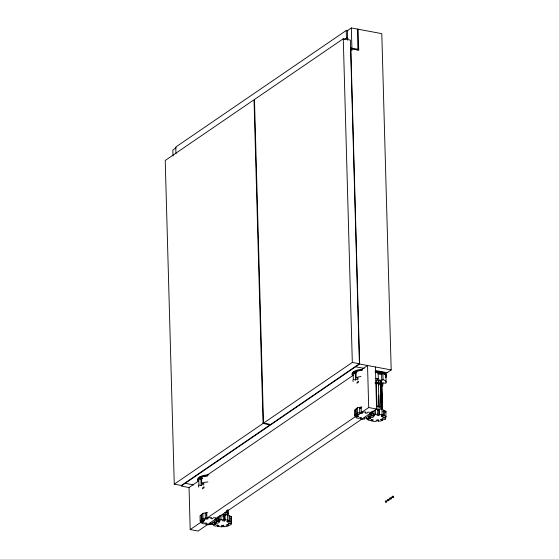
<?xml version="1.0" encoding="UTF-8"?>
<svg xmlns="http://www.w3.org/2000/svg" width="559" height="559" viewBox="0 0 559 559"><rect width="100%" height="100%" fill="white"/><g stroke="black" fill="none" stroke-linecap="round" stroke-linejoin="round"><path stroke-width="0.84" d="M219.743 515.482L219.659 520.806L216.675 520.792L216.536 521.428L219.519 521.449L219.317 522.413L217.5 523.14L215.369 522.406L214.174 522.889L216.298 523.622L214.488 524.356L211.924 524.51L211.637 523.399L209.939 523.504L210.219 524.608L207.648 524.761L205.523 524.265L207.221 523.301L205.817 522.972L204.119 523.937L201.995 523.441L201.31 522.525L204.189 522.162L203.735 521.561L200.856 521.924L200.171 521.009L200.024 515.782L202.882 513.379L207.536 512.442M231.133 518.752L231.545 516.823L227.569 514.832L222.58 514.469M231.349 523.657L228.365 523.643L228.505 523L231.489 523.021L231.349 518.193L231.14 524.628L229.33 525.355L227.199 524.621L226.004 525.104L228.128 525.837L228.086 524.23M231.489 523.021L231.545 516.823M374.167 410.795L374.062 415.246L371.078 415.232L370.938 415.868L373.922 415.889L373.712 416.853L371.903 417.58L369.772 416.853L368.57 417.335L370.701 418.069L368.891 418.796L366.32 418.95L366.04 417.846L364.342 417.943L364.622 419.047L362.05 419.201L359.926 418.705L361.624 417.748L360.22 417.419L358.522 418.377L356.397 417.88L355.713 416.972L358.592 416.602L358.137 416.001L355.258 416.364L354.567 415.456L354.427 410.222L357.285 407.825L361.939 406.889M385.675 412.556L385.948 411.27L381.972 409.272L376.151 408.846M382.489 418.67L382.531 420.277L380.399 419.55L381.601 419.061L383.733 419.795L385.542 419.068L385.71 416.49M385.948 411.27L385.892 417.461L382.908 417.447L382.768 418.083L385.752 418.104M224.459 520.981L224.327 516.153L225.081 515.049L223.237 514.916L223.369 519.744L222.615 520.841L224.459 520.981L225.214 519.877L225.081 515.049M378.862 415.421L378.729 410.592L379.484 409.495L377.639 409.356L377.772 414.184L377.018 415.288L378.862 415.421L379.617 414.324L379.484 409.495M203.511 484.953L203.937 484.926M227.995 509.892L228.114 514.175L227.01 514.979M357.418 379.966L358.019 379.275M381.734 409.516L382.517 408.615L381.888 386.045L381.462 386.066M200.171 521.009L201.24 520.108L203.965 520.506L204.671 519.912L201.953 519.514L201.82 514.685L201.107 515.286L201.24 520.108M201.953 519.514L203.029 518.612L205.356 518.144L206.641 519.122L208.186 518.808L206.9 517.83L206.767 513.001L205.223 513.316L205.356 518.144M354.567 415.456L355.643 414.554L358.368 414.953L359.074 414.352L356.356 413.953L356.223 409.125L355.51 409.726L355.643 414.554M356.356 413.953L357.432 413.052L359.758 412.584L361.044 413.562L362.588 413.248L361.303 412.269L361.17 407.448L359.626 407.756L359.758 412.584M347.943 30.808L346.238 30.493L175.771 147.031L175.959 153.76M176.19 147.695L172.843 149.98L173.01 156.003M385.738 373.664L391.195 369.932L381.797 33.652L351.345 27.95L347.328 30.696L347.593 40.157M343.275 38.76L254.471 99.474L263.513 423.142L270.612 424.477L359.416 363.762L350.374 40.087L343.275 38.76L352.317 362.435L263.513 423.142M344.295 39.535L346.447 38.061L348.152 38.375M174.261 484.164L263.065 423.449L270.165 424.777L181.361 485.491L174.261 484.164L165.219 160.489L254.024 99.775L263.065 423.449M391.195 369.932L359.647 364.028L181.151 486.064L189.676 487.658M198.389 481.138L189.033 487.539L190.207 529.576L198.096 531.05L376.591 409.02L375.417 366.984M207.026 475.234L353.141 375.348M361.058 369.932L367.536 365.509L368.709 407.539L190.207 529.576M198.676 481.075A10.691 3.99 -1.6 0 1 198.738 479.014L200.947 479.447L202.358 478.525M355.517 379.924L355.349 373.887L353.141 373.454L353.309 379.484L355.517 379.924L358.333 378.08L356.132 377.646L355.957 371.609A10.691 3.99 -1.6 0 1 362.155 370.351M198.738 479.014L198.906 485.044L201.114 485.478L203.93 483.64L201.729 483.2L201.554 477.169A10.691 3.99 -1.6 0 1 207.752 475.912M377.625 373.594L381.594 374.376L382.901 373.524A10.691 3.99 -1.6 0 1 385.549 377.325M375.382 372.504A10.691 3.99 -1.6 0 1 378.143 372.587L378.31 378.618L377.004 379.477L381.762 380.413L383.069 379.561L382.901 373.524M381.399 384.306L383.509 382.922L385.717 383.355A10.691 3.99 -1.6 0 0 383.069 379.561M371.714 419.313L371.756 420.92L373.454 419.963L372.049 419.634L370.351 420.592L368.227 420.095L367.543 419.18L370.421 418.817L369.967 418.216L367.088 418.579L366.397 417.664L367.473 416.762L370.191 417.168L370.903 416.567L368.185 416.169L369.261 415.267L371.588 414.799L372.874 415.777L374.418 415.463L373.132 414.485L377.772 414.184M217.311 524.866L217.353 526.48L219.051 525.516L217.647 525.187L215.949 526.152L213.824 525.656L213.14 524.74L216.019 524.377L215.564 523.769L212.686 524.139L211.994 523.224L213.07 522.323L215.795 522.721L216.501 522.127L213.783 521.729L214.859 520.827L217.185 520.359L218.471 521.33L220.015 521.023L218.73 520.045L223.369 519.744M378.31 380.497L379.03 406.442L381.203 406.882L382.335 407.686L381.608 381.741L380.483 380.938L378.31 380.497L378.38 383.076L380.553 383.509L381.678 384.312M378.38 383.076L376.969 382.775M378.45 385.612L378.681 383.747L376.34 383.67M381.273 385.144L381.699 385.123L380.574 384.312L378.401 383.879M225.263 512.191L227.932 513.246L227.834 509.822M382.531 420.277L380.721 421.011L378.15 421.165L377.87 420.054L376.165 420.158L376.452 421.262L373.88 421.416L371.756 420.92M228.128 525.837L226.318 526.571L223.754 526.718L223.467 525.614L221.769 525.719L222.049 526.823L217.353 526.48M393.312 496.818C394.766 496.238 391.573 495.805 392.069 496.727M391.076 498.342C392.704 497.51 388.512 497.629 390.175 498.369M388.847 499.872C390.308 499.285 387.114 498.852 387.604 499.781M386.618 501.395C388.072 500.815 384.885 500.375 385.375 501.304M371.735 411.431L371.777 413.038L369.338 413.744L370.331 414.24L372.769 413.534L374.264 414.282M382.838 411.389L384.466 410.921L384.599 415.749L386.094 416.497M384.466 410.921L383.474 410.425L383.607 415.253L381.168 415.959L382.16 416.455L384.599 415.749M217.332 516.991L217.374 518.598L214.936 519.304L215.928 519.8L218.366 519.094L219.862 519.842M230.196 521.309L230.063 516.481L229.071 515.985L229.204 520.813L226.765 521.519L227.758 522.015L230.196 521.309L231.692 522.057M361.303 412.269L365.942 411.969L365.188 413.073L367.032 413.206L367.787 412.109L370.282 412.29L371.777 413.038M206.9 517.83L211.54 517.529L210.792 518.626L212.63 518.766L213.384 517.662L215.886 517.851L217.374 518.598M381.608 381.741L381.266 382.202M381.364 382.691L381.79 382.67L381.839 384.382M382.335 407.686L381.909 407.707L382.09 408.636L382.517 408.615M227.932 513.246L227.506 513.267L227.688 514.196L228.114 514.175M377.5 410.502L378.729 410.592M379.617 414.324L382.111 414.505L383.607 415.253M222.482 516.013L224.327 516.153M225.214 519.877L227.709 520.059L229.204 520.813M376.969 406.239L376.207 380.134L378.583 380.372M376.934 406.079L379.309 406.316M357.914 49.283L350.821 47.955L350.842 48.766L358.731 50.24L358.137 29.222M352.317 362.435L359.416 363.762M355.629 366.774L364.161 368.374M375.243 370.442L387.177 372.678M368.709 407.539L376.591 409.02M185.162 483.318L193.687 484.912M359.626 407.756L360.911 408.734M385.948 376.284L386.115 382.314M385.472 416.455L385.542 419.068M382.824 382.615L382.901 385.2M381.594 374.376L381.762 380.413M381.517 388.079L381.825 399.217M382.042 406.924L382.09 408.636M381.524 394.004L381.664 399.147M381.972 409.272L382.111 414.505M382.118 414.848L382.16 416.455M380.483 380.938L380.553 383.509M380.574 384.312L381.203 406.882M380.204 381.063L380.924 407.008M378.716 395.157L379.009 405.575M378.108 419.55L378.15 421.165M375.341 409.656L375.466 414.016M372.706 411.124L372.769 413.534M357.355 29.075L357.942 50.093M351.345 27.95L351.967 50.31L350.877 50.107L359.647 364.028M357.285 407.825L357.432 413.052M346.238 30.493L346.447 38.061M355.21 414.757L355.258 416.364M227.639 512.484L227.688 514.196M227.569 514.832L227.709 520.059M227.716 520.401L227.758 522.015M226.758 510.723L226.8 512.435M226.479 510.828L226.528 512.568M223.705 525.111L223.754 526.718M222 525.215L222.049 526.823M220.938 515.216L221.064 519.577M218.303 516.677L218.366 519.094M215.886 518.193L215.928 519.8M211.875 522.896L211.924 524.51M210.177 523L210.219 524.608M206.509 514.294L206.55 515.901M202.882 513.379L203.029 518.612M200.947 479.447L201.114 485.478M353.246 381.552A10.691 3.99 -1.6 0 1 353.309 379.484M356.132 377.646A10.691 3.99 -1.6 0 1 360.953 376.514M353.078 375.522A10.691 3.99 -1.6 0 1 353.141 373.454M352.491 374.872A11.334 4.227 -1.6 0 1 362.574 369.282M352.512 375.676A11.334 4.227 -1.6 0 1 361.855 370.135M356.446 372.853A1.286 0.475 -1.6 0 1 354.546 373.084A1.286 0.475 -1.6 0 1 354.378 372.357A1.286 0.475 -1.6 0 1 356.342 372.378M356.425 372.049A1.286 0.475 -1.6 0 1 354.72 372.315A1.286 0.475 -1.6 0 1 354.106 371.7M354.825 371.435A1.286 0.475 -1.6 0 1 355.154 371.4M356.991 383.348A6.841 2.55 -1.6 0 1 358.571 382.125M356.97 382.545A6.841 2.55 -1.6 0 1 358.55 381.322M224.746 512.827A4.276 1.593 -1.6 0 1 225.473 514.727M198.843 487.113A10.691 3.99 -1.6 0 1 198.906 485.044M201.729 483.2A10.691 3.99 -1.6 0 1 207.92 481.942M198.089 480.426A11.334 4.227 -1.6 0 1 208.905 474.808M198.117 481.229A11.334 4.227 -1.6 0 1 207.452 475.688M202.044 478.413A1.286 0.475 -1.6 0 1 200.059 478.623A1.286 0.475 -1.6 0 1 200.15 477.861A1.286 0.475 -1.6 0 1 202.092 478.043M201.841 477.714A1.286 0.475 -1.6 0 1 199.808 477.728A1.286 0.475 -1.6 0 1 200.422 476.988M202.589 488.901A6.841 2.55 -1.6 0 1 204.168 487.686M202.568 488.098A6.841 2.55 -1.6 0 1 204.147 486.882M375.55 378.541A10.691 3.99 -1.6 0 1 378.31 378.618M375.138 371.469A11.334 4.227 -1.6 0 1 386.562 375.382M375.159 372.273A11.334 4.227 -1.6 0 1 386.227 377.29M380.91 372.154A1.286 0.475 -1.6 0 1 380.63 372.951A1.286 0.475 -1.6 0 1 378.785 372.594M377.227 406.903A4.276 1.593 -1.6 0 1 380.427 408.356M375.11 383.369A6.841 2.55 -1.6 0 1 381.643 386.898M375.082 382.566A6.841 2.55 -1.6 0 1 381.986 384.138L382.321 384.774A6.841 2.55 -1.6 0 1 382.202 385.451M385.305 501.891C386.828 503.275 387.673 500.752 385.305 501.891M387.534 500.368C389.057 501.744 389.909 499.229 387.534 500.368M389.763 498.838C391.286 500.221 392.139 497.699 389.763 498.838M391.999 497.314C393.522 498.698 394.368 496.175 391.999 497.314M379.24 373.719A1.286 0.475 -1.6 0 0 381.343 373.405A1.286 0.475 -1.6 0 0 379.673 372.895A1.286 0.475 -1.6 0 0 379.24 373.719"/></g></svg>
